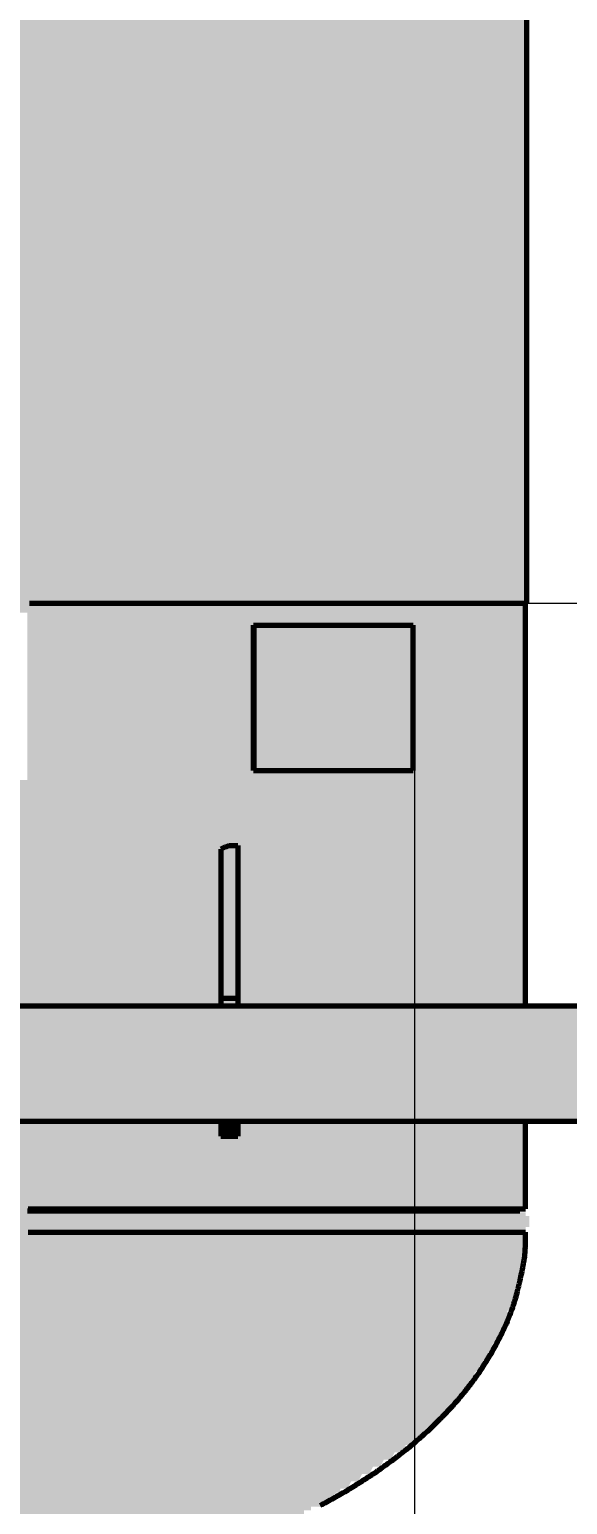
# Model space of a CAD drawing. Header units: millimetres. Extents: x 0 to 2382, y 0 to 420.
# Drawn here: x 2180.36 to 2195.15, y 234.36 to 274.95 of the extents above; entities that cross this region are included whole.
import ezdxf

# ---------------------------------------------------------------- set-up
doc = ezdxf.new("R2010")
doc.units = ezdxf.units.MM
for name, color, linetype, lineweight in [('01-VISIBLE', 7, 'CONTINUOUS', 70), ('04-COTA', 3, 'CONTINUOUS', 18), ('13-GRAFICA', 30, 'CONTINUOUS', 18)]:
    doc.layers.add(name, color=color, linetype=linetype, lineweight=lineweight)
doc.styles.add('ISO3098', font='isocpeur.ttf')
doc.dimstyles.new('FLAMA-IRAM', dxfattribs={"dimtxt": 3.5, "dimasz": 3.5, "dimexe": 2, "dimexo": 1.5, "dimgap": 1, "dimtad": 1, "dimdec": 1, "dimtxsty": 'ISO3098', "dimblk": 'IRAM_FLECHA', "dimblk1": 'IRAM_FLECHA', "dimblk2": 'IRAM_FLECHA', "dimcen": 2.5, "dimclrd": 256, "dimclre": 256, "dimclrt": 256, "dimazin": 3, "dimtfac": 1, "dimtmove": 0, "dimatfit": 3, "dimlwd": 18, "dimlwe": 18})

# ---------------------------------------------------------------- blocks, each defined once
blk = doc.blocks.new('IRAM_FLECHA')
blk.add_solid([(0, 0), (-1, 0.125), (-1, -0.125)])

msp = doc.modelspace()

# ---------------------------------------------------------------- hatches: boundary and pattern name
at = {"layer": '13-GRAFICA', "true_color": 0xb21820}
h = msp.add_hatch(color=7, dxfattribs=at)
h.dxf.hatch_style = 1
h.paths.add_polyline_path([(2194, 306.5), (2194, 248.1), (2190.9, 248.1), (2190.9, 254.6), (2190.9, 258.6), (2190.9, 259.2), (2193.9, 259.2), (2193.9, 279.8), (2190.9, 279.8), (2190.9, 306.5)])
at = {"layer": '13-GRAFICA', "true_color": 0xffffff}
h = msp.add_hatch(color=7, dxfattribs=at)
h.dxf.hatch_style = 1
h.paths.add_polyline_path([(2162.1, 259.2), (2162.1, 279.8), (2193.9, 279.8), (2193.9, 259.2)])
at = {"layer": '13-GRAFICA', "true_color": 0xebebeb}
h = msp.add_hatch(color=7, dxfattribs=at)
h.dxf.hatch_style = 1
h.paths.add_polyline_path([(2182.587, 268.577), (2182.229, 268.577), (2181.87, 268.577), (2181.508, 268.577), (2181.145, 268.577), (2180.78, 268.577), (2180.413, 268.577), (2180.413, 268.967), (2180.413, 269.357), (2180.413, 269.747), (2180.413, 270.137), (2180.413, 270.527), (2180.78, 270.527), (2181.145, 270.527), (2181.508, 270.527), (2181.87, 270.527), (2182.229, 270.527), (2182.587, 270.527), (2182.942, 270.527), (2182.942, 270.137), (2182.942, 269.747), (2182.942, 269.357), (2182.942, 268.967), (2182.942, 268.577)])
h = msp.add_hatch(color=7, dxfattribs=at)
h.dxf.hatch_style = 1
h.paths.add_polyline_path([(2188.992, 268.577), (2188.717, 268.577), (2188.437, 268.577), (2188.151, 268.577), (2187.86, 268.577), (2187.564, 268.577), (2187.262, 268.577), (2187.262, 268.967), (2187.262, 269.357), (2187.262, 269.747), (2187.262, 270.137), (2187.262, 270.527), (2187.564, 270.527), (2187.86, 270.527), (2188.151, 270.527), (2188.437, 270.527), (2188.717, 270.527), (2188.992, 270.527), (2189.26, 270.527), (2189.26, 270.137), (2189.26, 269.747), (2189.26, 269.357), (2189.26, 268.967), (2189.26, 268.577)])
at = {"layer": '13-GRAFICA', "true_color": 0x005eaa}
h = msp.add_hatch(color=7, dxfattribs=at)
h.dxf.hatch_style = 1
h.paths.add_polyline_path([(2186.207, 263.817), (2185.86, 263.817), (2185.508, 263.817), (2185.152, 263.817), (2184.791, 263.817), (2184.427, 263.817), (2184.058, 263.817), (2183.685, 263.817), (2183.309, 263.817), (2182.93, 263.817), (2182.93, 264.217), (2182.93, 264.617), (2182.93, 265.017), (2182.93, 265.417), (2182.93, 265.817), (2182.93, 266.217), (2182.93, 266.617), (2182.93, 267.017), (2182.93, 267.417), (2182.93, 267.817), (2183.309, 267.817), (2183.685, 267.817), (2184.058, 267.817), (2184.427, 267.817), (2184.791, 267.817), (2185.152, 267.817), (2185.508, 267.817), (2185.86, 267.817), (2186.207, 267.817), (2186.548, 267.817), (2186.548, 267.417), (2186.548, 267.017), (2186.548, 266.617), (2186.548, 266.217), (2186.548, 265.817), (2186.548, 265.417), (2186.548, 265.017), (2186.548, 264.617), (2186.548, 264.217), (2186.548, 263.817)])
h = msp.add_hatch(color=7, dxfattribs=at)
h.dxf.hatch_style = 1
h.paths.add_polyline_path([(2182.258, 265.768), (2182.256, 265.719), (2182.252, 265.67), (2182.247, 265.621), (2182.24, 265.573), (2182.231, 265.524), (2182.221, 265.476), (2182.21, 265.429), (2182.197, 265.382), (2182.182, 265.335), (2182.166, 265.289), (2182.149, 265.243), (2182.13, 265.198), (2182.11, 265.154), (2182.088, 265.11), (2182.065, 265.067), (2182.041, 265.025), (2182.015, 264.984), (2181.988, 264.943), (2181.959, 264.904), (2181.93, 264.865), (2181.899, 264.828), (2181.867, 264.792), (2181.834, 264.756), (2181.8, 264.722), (2181.764, 264.689), (2181.728, 264.657), (2181.691, 264.627), (2181.652, 264.598), (2181.613, 264.57), (2181.573, 264.543), (2181.532, 264.518), (2181.49, 264.494), (2181.447, 264.472), (2181.404, 264.451), (2181.36, 264.431), (2181.315, 264.413), (2181.27, 264.397), (2181.224, 264.382), (2181.178, 264.368), (2181.131, 264.356), (2181.084, 264.346), (2181.036, 264.337), (2180.989, 264.33), (2180.941, 264.324), (2180.893, 264.32), (2180.845, 264.318), (2180.796, 264.317), (2180.748, 264.318), (2180.7, 264.32), (2180.651, 264.324), (2180.603, 264.33), (2180.555, 264.337), (2180.508, 264.346), (2180.46, 264.356), (2180.413, 264.368), (2180.366, 264.382), (2180.32, 264.397), (2180.274, 264.413), (2180.229, 264.431), (2180.185, 264.451), (2180.141, 264.472), (2180.097, 264.494), (2180.055, 264.518), (2180.013, 264.543), (2179.972, 264.57), (2179.932, 264.598), (2179.893, 264.627), (2179.855, 264.657), (2179.818, 264.689), (2179.781, 264.722), (2179.746, 264.756), (2179.712, 264.792), (2179.68, 264.828), (2179.648, 264.865), (2179.618, 264.904), (2179.589, 264.943), (2179.561, 264.984), (2179.534, 265.025), (2179.509, 265.067), (2179.485, 265.11), (2179.463, 265.154), (2179.442, 265.198), (2179.423, 265.243), (2179.405, 265.289), (2179.388, 265.335), (2179.373, 265.382), (2179.36, 265.429), (2179.348, 265.476), (2179.338, 265.524), (2179.329, 265.573), (2179.322, 265.621), (2179.316, 265.67), (2179.312, 265.719), (2179.31, 265.768), (2179.309, 265.817), (2179.31, 265.866), (2179.312, 265.915), (2179.316, 265.964), (2179.322, 266.013), (2179.329, 266.061), (2179.338, 266.11), (2179.348, 266.158), (2179.36, 266.205), (2179.373, 266.252), (2179.388, 266.299), (2179.405, 266.345), (2179.423, 266.391), (2179.442, 266.436), (2179.463, 266.48), (2179.485, 266.524), (2179.509, 266.567), (2179.534, 266.609), (2179.561, 266.65), (2179.589, 266.691), (2179.618, 266.73), (2179.648, 266.769), (2179.68, 266.806), (2179.712, 266.842), (2179.746, 266.878), (2179.781, 266.912), (2179.818, 266.945), (2179.855, 266.976), (2179.893, 267.007), (2179.932, 267.036), (2179.972, 267.064), (2180.013, 267.091), (2180.055, 267.116), (2180.097, 267.14), (2180.141, 267.162), (2180.185, 267.183), (2180.229, 267.203), (2180.274, 267.221), (2180.32, 267.237), (2180.366, 267.252), (2180.413, 267.266), (2180.46, 267.278), (2180.508, 267.288), (2180.555, 267.297), (2180.603, 267.304), (2180.651, 267.31), (2180.7, 267.314), (2180.748, 267.316), (2180.796, 267.317), (2180.845, 267.316), (2180.893, 267.314), (2180.941, 267.31), (2180.989, 267.304), (2181.036, 267.297), (2181.084, 267.288), (2181.131, 267.278), (2181.178, 267.266), (2181.224, 267.252), (2181.27, 267.237), (2181.315, 267.221), (2181.36, 267.203), (2181.404, 267.183), (2181.447, 267.162), (2181.49, 267.14), (2181.532, 267.116), (2181.573, 267.091), (2181.613, 267.064), (2181.652, 267.036), (2181.691, 267.007), (2181.728, 266.976), (2181.764, 266.945), (2181.8, 266.912), (2181.834, 266.878), (2181.867, 266.842), (2181.899, 266.806), (2181.93, 266.769), (2181.959, 266.73), (2181.988, 266.691), (2182.015, 266.65), (2182.041, 266.609), (2182.065, 266.567), (2182.088, 266.524), (2182.11, 266.48), (2182.13, 266.436), (2182.149, 266.391), (2182.166, 266.345), (2182.182, 266.299), (2182.197, 266.252), (2182.21, 266.205), (2182.221, 266.158), (2182.231, 266.11), (2182.24, 266.061), (2182.247, 266.013), (2182.252, 265.964), (2182.256, 265.915), (2182.258, 265.866), (2182.259, 265.817)])
h = msp.add_hatch(color=7, dxfattribs=at)
h.dxf.hatch_style = 1
h.paths.add_polyline_path([(2190.8, 262.893), (2190.553, 262.893), (2190.298, 262.893), (2190.036, 262.893), (2189.767, 262.893), (2189.49, 262.893), (2189.206, 262.893), (2188.916, 262.893), (2188.618, 262.893), (2188.314, 262.893), (2188.004, 262.893), (2187.687, 262.893), (2187.365, 262.893), (2187.037, 262.893), (2186.703, 262.893), (2186.364, 262.893), (2186.02, 262.893), (2185.671, 262.893), (2185.317, 262.893), (2184.958, 262.893), (2184.596, 262.893), (2184.229, 262.893), (2183.859, 262.893), (2183.484, 262.893), (2183.107, 262.893), (2182.726, 262.893), (2182.343, 262.893), (2181.956, 262.893), (2181.568, 262.893), (2181.177, 262.893), (2180.784, 262.893), (2180.39, 262.893), (2179.994, 262.893), (2179.596, 262.893), (2179.198, 262.893), (2178.799, 262.893), (2178.4, 262.893), (2178, 262.893), (2177.6, 262.893), (2177.201, 262.893), (2176.802, 262.893), (2176.404, 262.893), (2176.006, 262.893), (2175.61, 262.893), (2175.216, 262.893), (2174.823, 262.893), (2174.432, 262.893), (2174.044, 262.893), (2173.657, 262.893), (2173.274, 262.893), (2172.893, 262.893), (2172.516, 262.893), (2172.141, 262.893), (2171.771, 262.893), (2171.404, 262.893), (2171.042, 262.893), (2170.683, 262.893), (2170.329, 262.893), (2169.98, 262.893), (2169.636, 262.893), (2169.297, 262.893), (2168.963, 262.893), (2168.635, 262.893), (2168.313, 262.893), (2167.996, 262.893), (2167.686, 262.893), (2167.382, 262.893), (2167.084, 262.893), (2166.794, 262.893), (2166.51, 262.893), (2166.233, 262.893), (2165.964, 262.893), (2165.702, 262.893), (2165.447, 262.893), (2165.2, 262.893), (2164.961, 262.893), (2164.961, 263.283), (2164.961, 263.673), (2165.2, 263.673), (2165.447, 263.673), (2165.702, 263.673), (2165.964, 263.673), (2166.233, 263.673), (2166.51, 263.673), (2166.794, 263.673), (2167.084, 263.673), (2167.382, 263.673), (2167.686, 263.673), (2167.996, 263.673), (2168.313, 263.673), (2168.635, 263.673), (2168.963, 263.673), (2169.297, 263.673), (2169.636, 263.673), (2169.98, 263.673), (2170.329, 263.673), (2170.683, 263.673), (2171.042, 263.673), (2171.404, 263.673), (2171.771, 263.673), (2172.141, 263.673), (2172.516, 263.673), (2172.893, 263.673), (2173.274, 263.673), (2173.657, 263.673), (2174.044, 263.673), (2174.432, 263.673), (2174.823, 263.673), (2175.216, 263.673), (2175.61, 263.673), (2176.006, 263.673), (2176.404, 263.673), (2176.802, 263.673), (2177.201, 263.673), (2177.6, 263.673), (2178, 263.673), (2178.4, 263.673), (2178.799, 263.673), (2179.198, 263.673), (2179.596, 263.673), (2179.994, 263.673), (2180.39, 263.673), (2180.784, 263.673), (2181.177, 263.673), (2181.568, 263.673), (2181.956, 263.673), (2182.343, 263.673), (2182.726, 263.673), (2183.107, 263.673), (2183.484, 263.673), (2183.859, 263.673), (2184.229, 263.673), (2184.596, 263.673), (2184.958, 263.673), (2185.317, 263.673), (2185.671, 263.673), (2186.02, 263.673), (2186.364, 263.673), (2186.703, 263.673), (2187.037, 263.673), (2187.365, 263.673), (2187.687, 263.673), (2188.004, 263.673), (2188.314, 263.673), (2188.618, 263.673), (2188.916, 263.673), (2189.206, 263.673), (2189.49, 263.673), (2189.767, 263.673), (2190.036, 263.673), (2190.298, 263.673), (2190.553, 263.673), (2190.8, 263.673), (2191.039, 263.673), (2191.039, 263.283), (2191.039, 262.893)])
at = {"layer": '13-GRAFICA', "true_color": 0x00468c}
h = msp.add_hatch(color=7, dxfattribs=at)
h.dxf.hatch_style = 1
h.paths.add_polyline_path([(2184.913, 261.12), (2184.906, 261.042), (2184.894, 260.965), (2184.878, 260.889), (2184.858, 260.815), (2184.833, 260.742), (2184.804, 260.671), (2184.771, 260.602), (2184.733, 260.536), (2184.692, 260.473), (2184.647, 260.412), (2184.598, 260.356), (2184.546, 260.302), (2184.491, 260.253), (2184.433, 260.207), (2184.372, 260.166), (2184.309, 260.129), (2184.244, 260.097), (2184.177, 260.07), (2184.108, 260.047), (2184.037, 260.03), (2183.966, 260.017), (2183.894, 260.009), (2183.821, 260.007), (2183.748, 260.009), (2183.676, 260.017), (2183.604, 260.03), (2183.533, 260.047), (2183.463, 260.07), (2183.394, 260.097), (2183.327, 260.129), (2183.262, 260.166), (2183.199, 260.207), (2183.139, 260.253), (2183.082, 260.302), (2183.028, 260.356), (2182.978, 260.412), (2182.93, 260.473), (2182.887, 260.536), (2182.848, 260.602), (2182.813, 260.671), (2182.782, 260.742), (2182.756, 260.815), (2182.734, 260.889), (2182.717, 260.965), (2182.705, 261.042), (2182.698, 261.12), (2182.696, 261.198), (2182.698, 261.276), (2182.705, 261.353), (2182.717, 261.43), (2182.734, 261.506), (2182.756, 261.581), (2182.782, 261.654), (2182.813, 261.725), (2182.848, 261.793), (2182.887, 261.86), (2182.93, 261.923), (2182.978, 261.983), (2183.028, 262.04), (2183.082, 262.093), (2183.139, 262.143), (2183.199, 262.188), (2183.262, 262.229), (2183.327, 262.266), (2183.394, 262.298), (2183.463, 262.326), (2183.533, 262.348), (2183.604, 262.366), (2183.676, 262.379), (2183.748, 262.386), (2183.821, 262.389), (2183.894, 262.386), (2183.966, 262.379), (2184.037, 262.366), (2184.108, 262.348), (2184.177, 262.326), (2184.244, 262.298), (2184.309, 262.266), (2184.372, 262.229), (2184.433, 262.188), (2184.491, 262.143), (2184.546, 262.093), (2184.598, 262.04), (2184.647, 261.983), (2184.692, 261.923), (2184.733, 261.86), (2184.771, 261.793), (2184.804, 261.725), (2184.833, 261.654), (2184.858, 261.581), (2184.878, 261.506), (2184.894, 261.43), (2184.906, 261.353), (2184.913, 261.276), (2184.915, 261.198)])
at = {"layer": '13-GRAFICA', "true_color": 0x191919}
h = msp.add_hatch(color=7, dxfattribs=at)
h.dxf.hatch_style = 1
h.paths.add_polyline_path([(2189.705, 261.12), (2189.699, 261.042), (2189.691, 260.965), (2189.678, 260.889), (2189.663, 260.815), (2189.644, 260.742), (2189.622, 260.671), (2189.596, 260.602), (2189.567, 260.536), (2189.536, 260.473), (2189.501, 260.412), (2189.464, 260.356), (2189.424, 260.302), (2189.381, 260.253), (2189.336, 260.207), (2189.289, 260.166), (2189.24, 260.129), (2189.189, 260.097), (2189.136, 260.07), (2189.082, 260.047), (2189.027, 260.03), (2188.971, 260.017), (2188.914, 260.009), (2188.856, 260.007), (2188.799, 260.009), (2188.741, 260.017), (2188.684, 260.03), (2188.627, 260.047), (2188.57, 260.07), (2188.515, 260.097), (2188.461, 260.129), (2188.409, 260.166), (2188.358, 260.207), (2188.31, 260.253), (2188.263, 260.302), (2188.219, 260.356), (2188.178, 260.412), (2188.14, 260.473), (2188.104, 260.536), (2188.072, 260.602), (2188.044, 260.671), (2188.018, 260.742), (2187.997, 260.815), (2187.979, 260.889), (2187.965, 260.965), (2187.955, 261.042), (2187.949, 261.12), (2187.947, 261.198), (2187.949, 261.276), (2187.955, 261.353), (2187.965, 261.43), (2187.979, 261.506), (2187.997, 261.581), (2188.018, 261.654), (2188.044, 261.725), (2188.072, 261.793), (2188.104, 261.86), (2188.14, 261.923), (2188.178, 261.983), (2188.219, 262.04), (2188.263, 262.093), (2188.31, 262.143), (2188.358, 262.188), (2188.409, 262.229), (2188.461, 262.266), (2188.515, 262.298), (2188.57, 262.326), (2188.627, 262.348), (2188.684, 262.366), (2188.741, 262.379), (2188.799, 262.386), (2188.856, 262.389), (2188.914, 262.386), (2188.971, 262.379), (2189.027, 262.366), (2189.082, 262.348), (2189.136, 262.326), (2189.189, 262.298), (2189.24, 262.266), (2189.289, 262.229), (2189.336, 262.188), (2189.381, 262.143), (2189.424, 262.093), (2189.464, 262.04), (2189.501, 261.983), (2189.536, 261.923), (2189.567, 261.86), (2189.596, 261.793), (2189.622, 261.725), (2189.644, 261.654), (2189.663, 261.581), (2189.678, 261.506), (2189.691, 261.43), (2189.699, 261.353), (2189.705, 261.276), (2189.706, 261.198)])
at = {"layer": '13-GRAFICA', "true_color": 0xc81e2d}
h = msp.add_hatch(color=7, dxfattribs=at)
h.dxf.hatch_style = 1
h.paths.add_polyline_path([(2162.149, 259.807), (2162.226, 259.807), (2162.313, 259.807), (2162.41, 259.807), (2162.516, 259.807), (2162.631, 259.807), (2162.757, 259.807), (2162.891, 259.807), (2163.035, 259.807), (2163.188, 259.807), (2163.35, 259.807), (2163.521, 259.807), (2163.701, 259.807), (2163.89, 259.807), (2164.087, 259.807), (2164.293, 259.807), (2164.508, 259.807), (2164.73, 259.807), (2164.961, 259.807), (2165.2, 259.807), (2165.447, 259.807), (2165.702, 259.807), (2165.964, 259.807), (2166.233, 259.807), (2166.51, 259.807), (2166.794, 259.807), (2167.084, 259.807), (2167.382, 259.807), (2167.686, 259.807), (2167.996, 259.807), (2168.313, 259.807), (2168.635, 259.807), (2168.963, 259.807), (2169.297, 259.807), (2169.636, 259.807), (2169.98, 259.807), (2170.329, 259.807), (2170.683, 259.807), (2171.042, 259.807), (2171.404, 259.807), (2171.771, 259.807), (2172.141, 259.807), (2172.516, 259.807), (2172.893, 259.807), (2173.274, 259.807), (2173.657, 259.807), (2174.044, 259.807), (2174.432, 259.807), (2174.823, 259.807), (2175.216, 259.807), (2175.61, 259.807), (2176.006, 259.807), (2176.404, 259.807), (2176.802, 259.807), (2177.201, 259.807), (2177.6, 259.807), (2178, 259.807), (2178.4, 259.807), (2178.799, 259.807), (2179.198, 259.807), (2179.596, 259.807), (2179.994, 259.807), (2180.39, 259.807), (2180.784, 259.807), (2181.177, 259.807), (2181.568, 259.807), (2181.956, 259.807), (2182.343, 259.807), (2182.726, 259.807), (2183.107, 259.807), (2183.484, 259.807), (2183.859, 259.807), (2184.229, 259.807), (2184.596, 259.807), (2184.958, 259.807), (2185.317, 259.807), (2185.671, 259.807), (2186.02, 259.807), (2186.364, 259.807), (2186.703, 259.807), (2187.037, 259.807), (2187.365, 259.807), (2187.687, 259.807), (2188.004, 259.807), (2188.314, 259.807), (2188.618, 259.807), (2188.916, 259.807), (2189.206, 259.807), (2189.49, 259.807), (2189.767, 259.807), (2190.036, 259.807), (2190.298, 259.807), (2190.553, 259.807), (2190.8, 259.807), (2191.039, 259.807), (2191.27, 259.807), (2191.492, 259.807), (2191.707, 259.807), (2191.913, 259.807), (2192.11, 259.807), (2192.299, 259.807), (2192.479, 259.807), (2192.65, 259.807), (2192.812, 259.807), (2192.965, 259.807), (2193.109, 259.807), (2193.243, 259.807), (2193.369, 259.807), (2193.484, 259.807), (2193.59, 259.807), (2193.687, 259.807), (2193.774, 259.807), (2193.851, 259.807), (2193.9, 259.807), (2193.9, 259.207), (2193.851, 259.207), (2193.774, 259.207), (2193.687, 259.207), (2193.59, 259.207), (2193.484, 259.207), (2193.369, 259.207), (2193.243, 259.207), (2193.109, 259.207), (2192.965, 259.207), (2192.812, 259.207), (2192.65, 259.207), (2192.479, 259.207), (2192.299, 259.207), (2192.11, 259.207), (2191.913, 259.207), (2191.707, 259.207), (2191.492, 259.207), (2191.27, 259.207), (2191.039, 259.207), (2190.8, 259.207), (2190.553, 259.207), (2190.298, 259.207), (2190.036, 259.207), (2189.767, 259.207), (2189.49, 259.207), (2189.206, 259.207), (2188.916, 259.207), (2188.618, 259.207), (2188.314, 259.207), (2188.004, 259.207), (2187.687, 259.207), (2187.365, 259.207), (2187.037, 259.207), (2186.703, 259.207), (2186.364, 259.207), (2186.02, 259.207), (2185.671, 259.207), (2185.317, 259.207), (2184.958, 259.207), (2184.596, 259.207), (2184.229, 259.207), (2183.859, 259.207), (2183.484, 259.207), (2183.107, 259.207), (2182.726, 259.207), (2182.343, 259.207), (2181.956, 259.207), (2181.568, 259.207), (2181.177, 259.207), (2180.784, 259.207), (2180.39, 259.207), (2179.994, 259.207), (2179.596, 259.207), (2179.198, 259.207), (2178.799, 259.207), (2178.4, 259.207), (2178, 259.207), (2177.6, 259.207), (2177.201, 259.207), (2176.802, 259.207), (2176.404, 259.207), (2176.006, 259.207), (2175.61, 259.207), (2175.216, 259.207), (2174.823, 259.207), (2174.432, 259.207), (2174.044, 259.207), (2173.657, 259.207), (2173.274, 259.207), (2172.893, 259.207), (2172.516, 259.207), (2172.141, 259.207), (2171.771, 259.207), (2171.404, 259.207), (2171.042, 259.207), (2170.683, 259.207), (2170.329, 259.207), (2169.98, 259.207), (2169.636, 259.207), (2169.297, 259.207), (2168.963, 259.207), (2168.635, 259.207), (2168.313, 259.207), (2167.996, 259.207), (2167.686, 259.207), (2167.382, 259.207), (2167.084, 259.207), (2166.794, 259.207), (2166.51, 259.207), (2166.233, 259.207), (2165.964, 259.207), (2165.702, 259.207), (2165.447, 259.207), (2165.2, 259.207), (2164.961, 259.207), (2164.73, 259.207), (2164.508, 259.207), (2164.293, 259.207), (2164.087, 259.207), (2163.89, 259.207), (2163.701, 259.207), (2163.521, 259.207), (2163.35, 259.207), (2163.188, 259.207), (2163.035, 259.207), (2162.891, 259.207), (2162.757, 259.207), (2162.631, 259.207), (2162.516, 259.207), (2162.41, 259.207), (2162.313, 259.207), (2162.226, 259.207), (2162.149, 259.207), (2162.1, 259.207), (2162.1, 259.807)])
at = {"layer": '13-GRAFICA', "true_color": 0xb21820}
h = msp.add_hatch(color=7, dxfattribs=at)
h.dxf.hatch_style = 1
h.paths.add_polyline_path([(2186.1, 248.1), (2186.1, 252.5), (2185.7, 252.5), (2185.7, 252.4), (2185.6, 252.4), (2185.6, 248.1), (2178.2, 248.1), (2178.2, 254.3), (2180.3, 254.3), (2180.3, 258.9), (2178.2, 258.9), (2178.2, 259.2), (2186.5, 259.2), (2186.5, 258.6), (2186.5, 254.6), (2186.5, 248.1)])
h = msp.add_hatch(color=7, dxfattribs=at)
h.dxf.hatch_style = 1
h.paths.add_polyline_path([(2190.9, 259.2), (2190.9, 258.6), (2186.5, 258.6), (2186.5, 259.2)])
at = {"layer": '13-GRAFICA', "true_color": 0xf7c8d7}
h = msp.add_hatch(color=7, dxfattribs=at)
h.dxf.hatch_style = 1
h.paths.add_polyline_path([(2186.5, 254.6), (2186.5, 258.6), (2190.9, 258.6), (2190.9, 254.6)])
at = {"layer": '13-GRAFICA', "true_color": 0x005eaa}
h = msp.add_hatch(color=7, dxfattribs=at)
h.dxf.hatch_style = 1
h.paths.add_polyline_path([(2190.634, 257.398), (2190.628, 257.341), (2190.619, 257.284), (2190.606, 257.228), (2190.589, 257.173), (2190.569, 257.119), (2190.545, 257.067), (2190.518, 257.016), (2190.488, 256.967), (2190.454, 256.92), (2190.418, 256.876), (2190.378, 256.834), (2190.336, 256.794), (2190.292, 256.758), (2190.245, 256.724), (2190.196, 256.694), (2190.145, 256.667), (2190.093, 256.643), (2190.039, 256.623), (2189.984, 256.606), (2189.928, 256.593), (2189.871, 256.584), (2189.814, 256.578), (2189.756, 256.576), (2189.698, 256.578), (2189.641, 256.584), (2189.584, 256.593), (2189.528, 256.606), (2189.473, 256.623), (2189.419, 256.643), (2189.367, 256.667), (2189.316, 256.694), (2189.267, 256.724), (2189.22, 256.758), (2189.176, 256.794), (2189.134, 256.834), (2189.094, 256.876), (2189.058, 256.92), (2189.024, 256.967), (2188.994, 257.016), (2188.967, 257.067), (2188.943, 257.119), (2188.923, 257.173), (2188.906, 257.228), (2188.893, 257.284), (2188.884, 257.341), (2188.878, 257.398), (2188.876, 257.456), (2188.878, 257.514), (2188.884, 257.571), (2188.893, 257.628), (2188.906, 257.684), (2188.923, 257.739), (2188.943, 257.793), (2188.967, 257.845), (2188.994, 257.896), (2189.024, 257.945), (2189.058, 257.992), (2189.094, 258.036), (2189.134, 258.078), (2189.176, 258.118), (2189.22, 258.154), (2189.267, 258.188), (2189.316, 258.218), (2189.367, 258.245), (2189.419, 258.269), (2189.473, 258.289), (2189.528, 258.306), (2189.584, 258.319), (2189.641, 258.328), (2189.698, 258.334), (2189.756, 258.336), (2189.814, 258.334), (2189.871, 258.328), (2189.928, 258.319), (2189.984, 258.306), (2190.039, 258.289), (2190.093, 258.269), (2190.145, 258.245), (2190.196, 258.218), (2190.245, 258.188), (2190.292, 258.154), (2190.336, 258.118), (2190.378, 258.078), (2190.418, 258.036), (2190.454, 257.992), (2190.488, 257.945), (2190.518, 257.896), (2190.545, 257.845), (2190.569, 257.793), (2190.589, 257.739), (2190.606, 257.684), (2190.619, 257.628), (2190.628, 257.571), (2190.634, 257.514), (2190.636, 257.456)])
at = {"layer": '13-GRAFICA', "true_color": 0xb21820}
h = msp.add_hatch(color=7, dxfattribs=at)
h.dxf.hatch_style = 1
h.paths.add_polyline_path([(2186.5, 248.1), (2186.5, 254.6), (2190.9, 254.6), (2190.9, 248.1)])
h = msp.add_hatch(color=7, dxfattribs=at)
h.dxf.hatch_style = 1
h.paths.add_polyline_path([(2185.7, 252.4), (2185.7, 252.5), (2186.1, 252.5), (2186.1, 248.1), (2185.6, 248.1), (2185.6, 252.4)])
h = msp.add_hatch(color=7, dxfattribs=at)
h.dxf.hatch_style = 1
h.paths.add_polyline_path([(2159.8, 244.9), (2159.8, 248.1), (2196.2, 248.1), (2196.2, 244.9)])
h = msp.add_hatch(color=7, dxfattribs=at)
h.dxf.hatch_style = 1
h.paths.add_polyline_path([(2169.9, 244.9), (2169.9, 244.5), (2170.4, 244.5), (2170.4, 244.9), (2177.8, 244.9), (2177.8, 242.6), (2178.2, 242.6), (2178.2, 244.9), (2185.6, 244.9), (2185.6, 244.5), (2186.1, 244.5), (2186.1, 244.9), (2194, 244.9), (2194, 242.5), (2162, 242.5), (2162, 244.9)])
h = msp.add_hatch(color=7, dxfattribs=at)
h.dxf.hatch_style = 1
h.paths.add_polyline_path([(2186.1, 244.5), (2185.6, 244.5), (2185.6, 244.9), (2186.1, 244.9)])
h = msp.add_hatch(color=7, dxfattribs=at)
h.dxf.hatch_style = 1
h.paths.add_polyline_path([(2162, 242.3), (2162, 242.4), (2194, 242.4), (2194, 242.3), (2194.1, 242.3), (2194.1, 242), (2161.9, 242), (2161.9, 242.3)])
h = msp.add_hatch(color=7, dxfattribs=at)
h.dxf.hatch_style = 1
h.paths.add_polyline_path([(2193.7, 242.5), (2193.7, 242.4), (2162.3, 242.4), (2162.3, 242.5)])
h = msp.add_hatch(color=7, dxfattribs=at)
h.dxf.hatch_style = 1
h.paths.add_polyline_path([(2176.9, 232.2), (2176.9, 232.3), (2176.5, 232.3), (2176.5, 232.4), (2176.1, 232.4), (2176.1, 232.5), (2175.6, 232.5), (2175.6, 232.6), (2173.1, 232.8), (2173.1, 232.9), (2172.2, 233.1), (2172.2, 233.2), (2172, 233.2), (2172, 233.3), (2171.1, 233.5), (2171.1, 233.6), (2170.9, 233.6), (2170.9, 233.7), (2170.5, 233.7), (2170.5, 233.8), (2170, 233.8), (2170, 233.9), (2169.6, 233.9), (2169.6, 234), (2169.2, 234), (2169.2, 234.1), (2168.7, 234.1), (2168.7, 234.2), (2167.9, 234.3), (2167.5, 234.8), (2167.3, 234.8), (2167, 235.2), (2166.8, 235.2), (2166.5, 235.6), (2166.3, 235.6), (2166, 236), (2165.8, 236), (2165.8, 236.1), (2165.7, 236.1), (2165.5, 236.4), (2165.3, 236.4), (2164.9, 236.9), (2164.7, 236.9), (2164.4, 237.3), (2164.1, 237.4), (2164.1, 237.6), (2164, 237.6), (2164, 237.8), (2163.9, 237.8), (2163.9, 238), (2163.8, 238), (2163.8, 238.2), (2163.7, 238.2), (2163.7, 238.4), (2163.6, 238.4), (2163.6, 238.6), (2163.5, 238.6), (2163.5, 238.8), (2163.4, 238.8), (2163.4, 239), (2163.3, 239), (2163.3, 239.2), (2163.2, 239.2), (2163.2, 239.4), (2163.1, 239.4), (2163.1, 239.6), (2163, 239.6), (2163, 239.8), (2162.9, 239.8), (2162.9, 240), (2162.8, 240), (2162.8, 240.2), (2162.7, 240.2), (2162.7, 240.4), (2162.6, 240.4), (2162.6, 240.6), (2162.5, 240.6), (2162.5, 240.9), (2162.4, 240.9), (2162.4, 241.1), (2162.3, 241.1), (2162.3, 241.3), (2162.2, 241.3), (2162.2, 241.5), (2162.1, 241.5), (2162.1, 241.7), (2162, 241.7), (2162, 242), (2194, 242), (2194, 241), (2193.9, 241), (2193.9, 240.6), (2193.8, 240.6), (2193.7, 239.9), (2193.6, 239.9), (2193.6, 239.7), (2193.5, 239.7), (2193.5, 239.4), (2193.4, 239.4), (2193.3, 238.9), (2193.1, 238.8), (2193, 238.4), (2192.8, 238.3), (2192.8, 238.1), (2192.6, 238), (2192.6, 237.8), (2192.4, 237.7), (2192.4, 237.5), (2191.2, 236.4), (2191.2, 236.2), (2191, 236.2), (2190.9, 236), (2190.7, 236), (2190.6, 235.8), (2190.4, 235.8), (2190.3, 235.6), (2190.1, 235.6), (2190, 235.4), (2189.8, 235.4), (2189.7, 235.2), (2189.5, 235.2), (2189.4, 235), (2189.2, 235), (2189.1, 234.8), (2188.9, 234.8), (2188.9, 234.7), (2188.8, 234.7), (2188.7, 234.5), (2188.5, 234.5), (2188.4, 234.3), (2188.1, 234.3), (2188.1, 234.2), (2187.9, 234.2), (2187.9, 234.1), (2187.3, 234), (2187.3, 233.9), (2187.1, 233.9), (2187.1, 233.8), (2186.5, 233.7), (2186.5, 233.6), (2186.3, 233.6), (2186.3, 233.5), (2185.7, 233.4), (2185.7, 233.3), (2185.5, 233.3), (2185.5, 233.2), (2184.9, 233.1), (2184.9, 233), (2184.4, 232.9), (2184.4, 232.8), (2184.1, 232.8), (2184.1, 232.7), (2183.3, 232.7), (2183.3, 232.6), (2182.5, 232.6), (2182.5, 232.5), (2181.7, 232.5), (2181.7, 232.4), (2180.9, 232.4), (2180.9, 232.3), (2180, 232.3), (2180, 232.2), (2179.2, 232.2), (2179.2, 232.1), (2178.4, 232.1), (2178.4, 232), (2177.8, 232), (2177.8, 232.1)])

# ---------------------------------------------------------------- linework, layer by layer
at = {"layer": '01-VISIBLE'}
for p, q in [((2194.03, 259.16), (2194.03, 279.84)), ((2194, 248.088), (2194, 259.16)), ((2186.515, 258.56), (2186.531, 258.56)), ((2186.515, 254.56), (2186.515, 258.56)), ((2186.531, 254.56), (2186.531, 258.56)), ((2190.909, 254.56), (2190.909, 258.56)), ((2186.515, 254.56), (2186.531, 254.56)), ((2185.85, 252.5), (2186.088, 252.5)), ((2186.088, 252.5), (2186.088, 248.294)), ((2185.613, 252.394), (2185.613, 248.294)), ((2159.8, 248.088), (2196.2, 248.088)), ((2185.613, 248.294), (2185.613, 248.088)), ((2185.613, 248.294), (2186.088, 248.294)), ((2186.088, 248.294), (2186.088, 248.088)), ((2159.8, 244.912), (2196.2, 244.912)), ((2185.613, 244.912), (2185.613, 244.5)), ((2186.088, 244.912), (2186.088, 244.5)), ((2194, 242.5), (2194, 244.912)), ((2185.613, 244.5), (2186.088, 244.5)), ((2193.712, 242.436), (2193.68, 242.5))]:
    msp.add_line(p, q, dxfattribs=at)
for points in [[(2180.354, 259.16), (2180.404, 259.16), (2180.454, 259.16), (2180.504, 259.16), (2180.555, 259.16), (2180.605, 259.16), (2180.655, 259.16), (2180.705, 259.16), (2180.755, 259.16), (2180.805, 259.16), (2180.855, 259.16), (2180.905, 259.16), (2180.955, 259.16), (2181.005, 259.16), (2181.055, 259.16), (2181.106, 259.16), (2181.156, 259.16), (2181.206, 259.16), (2181.256, 259.16), (2181.306, 259.16), (2181.356, 259.16), (2181.406, 259.16), (2181.456, 259.16), (2181.506, 259.16), (2181.556, 259.16), (2181.607, 259.16), (2181.657, 259.16), (2181.707, 259.16), (2181.757, 259.16), (2181.807, 259.16), (2181.857, 259.16), (2181.907, 259.16), (2181.957, 259.16), (2182.007, 259.16), (2182.057, 259.16), (2182.107, 259.16), (2182.158, 259.16), (2182.208, 259.16), (2182.258, 259.16), (2182.308, 259.16), (2182.358, 259.16), (2182.408, 259.16), (2182.458, 259.16), (2182.508, 259.16), (2182.558, 259.16), (2182.608, 259.16), (2182.659, 259.16), (2182.709, 259.16), (2182.759, 259.16), (2182.809, 259.16), (2182.859, 259.16), (2182.909, 259.16), (2182.959, 259.16), (2183.009, 259.16), (2183.059, 259.16), (2183.109, 259.16), (2183.159, 259.16), (2183.21, 259.16), (2183.26, 259.16), (2183.31, 259.16), (2183.36, 259.16), (2183.41, 259.16), (2183.46, 259.16), (2183.51, 259.16), (2183.56, 259.16), (2183.61, 259.16), (2183.66, 259.16), (2183.711, 259.16), (2183.761, 259.16), (2183.811, 259.16), (2183.861, 259.16), (2183.911, 259.16), (2183.961, 259.16), (2184.011, 259.16), (2184.061, 259.16), (2184.111, 259.16), (2184.161, 259.16), (2184.211, 259.16), (2184.262, 259.16), (2184.312, 259.16), (2184.362, 259.16), (2184.412, 259.16), (2184.462, 259.16), (2184.512, 259.16), (2184.562, 259.16), (2184.612, 259.16), (2184.662, 259.16), (2184.712, 259.16), (2184.762, 259.16), (2184.813, 259.16), (2184.863, 259.16), (2184.913, 259.16), (2184.963, 259.16), (2185.013, 259.16), (2185.063, 259.16), (2185.113, 259.16), (2185.163, 259.16), (2185.213, 259.16), (2185.263, 259.16), (2185.314, 259.16), (2185.364, 259.16), (2185.414, 259.16), (2185.464, 259.16), (2185.514, 259.16), (2185.564, 259.16), (2185.614, 259.16), (2185.664, 259.16), (2185.714, 259.16), (2185.764, 259.16), (2185.814, 259.16), (2185.865, 259.16), (2185.915, 259.16), (2185.965, 259.16), (2186.015, 259.16), (2186.065, 259.16), (2186.115, 259.16), (2186.165, 259.16), (2186.215, 259.16), (2186.265, 259.16), (2186.315, 259.16), (2186.366, 259.16), (2186.416, 259.16), (2186.466, 259.16), (2186.516, 259.16), (2186.566, 259.16), (2186.616, 259.16), (2186.666, 259.16), (2186.716, 259.16), (2186.766, 259.16), (2186.816, 259.16), (2186.866, 259.16), (2186.917, 259.16), (2186.967, 259.16), (2187.017, 259.16), (2187.067, 259.16), (2187.117, 259.16), (2187.167, 259.16), (2187.217, 259.16), (2187.267, 259.16), (2187.317, 259.16), (2187.367, 259.16), (2187.418, 259.16), (2187.468, 259.16), (2187.518, 259.16), (2187.568, 259.16), (2187.618, 259.16), (2187.668, 259.16), (2187.718, 259.16), (2187.768, 259.16), (2187.818, 259.16), (2187.868, 259.16), (2187.918, 259.16), (2187.969, 259.16), (2188.019, 259.16), (2188.069, 259.16), (2188.119, 259.16), (2188.169, 259.16), (2188.219, 259.16), (2188.269, 259.16), (2188.319, 259.16), (2188.369, 259.16), (2188.419, 259.16), (2188.469, 259.16), (2188.52, 259.16), (2188.57, 259.16), (2188.62, 259.16), (2188.67, 259.16), (2188.72, 259.16), (2188.77, 259.16), (2188.82, 259.16), (2188.87, 259.16), (2188.92, 259.16), (2188.97, 259.16), (2189.021, 259.16), (2189.071, 259.16), (2189.121, 259.16), (2189.171, 259.16), (2189.221, 259.16), (2189.271, 259.16), (2189.321, 259.16), (2189.371, 259.16), (2189.421, 259.16), (2189.471, 259.16), (2189.521, 259.16), (2189.572, 259.16), (2189.622, 259.16), (2189.672, 259.16), (2189.722, 259.16), (2189.772, 259.16), (2189.822, 259.16), (2189.872, 259.16), (2189.922, 259.16), (2189.972, 259.16), (2190.022, 259.16), (2190.073, 259.16), (2190.123, 259.16), (2190.173, 259.16), (2190.223, 259.16), (2190.273, 259.16), (2190.323, 259.16), (2190.373, 259.16), (2190.423, 259.16), (2190.473, 259.16), (2190.523, 259.16), (2190.573, 259.16), (2190.624, 259.16), (2190.674, 259.16), (2190.724, 259.16), (2190.774, 259.16), (2190.824, 259.16), (2190.874, 259.16), (2190.924, 259.16), (2190.974, 259.16), (2191.024, 259.16), (2191.074, 259.16), (2191.125, 259.16), (2191.175, 259.16), (2191.225, 259.16), (2191.275, 259.16), (2191.325, 259.16), (2191.375, 259.16), (2191.425, 259.16), (2191.475, 259.16), (2191.525, 259.16), (2191.575, 259.16), (2191.625, 259.16), (2191.676, 259.16), (2191.726, 259.16), (2191.776, 259.16), (2191.826, 259.16), (2191.876, 259.16), (2191.926, 259.16), (2191.976, 259.16), (2192.026, 259.16), (2192.076, 259.16), (2192.126, 259.16), (2192.176, 259.16), (2192.227, 259.16), (2192.277, 259.16), (2192.327, 259.16), (2192.377, 259.16), (2192.427, 259.16), (2192.477, 259.16), (2192.527, 259.16), (2192.577, 259.16), (2192.627, 259.16), (2192.677, 259.16), (2192.728, 259.16), (2192.778, 259.16), (2192.828, 259.16), (2192.878, 259.16), (2192.928, 259.16), (2192.978, 259.16), (2193.028, 259.16), (2193.078, 259.16), (2193.128, 259.16), (2193.178, 259.16), (2193.228, 259.16), (2193.279, 259.16), (2193.329, 259.16), (2193.379, 259.16), (2193.429, 259.16), (2193.479, 259.16), (2193.529, 259.16), (2193.579, 259.16), (2193.629, 259.16), (2193.679, 259.16), (2193.729, 259.16), (2193.78, 259.16), (2193.83, 259.16), (2193.88, 259.16), (2193.93, 259.16), (2193.98, 259.16), (2194.03, 259.16)], [(2186.531, 258.56), (2186.581, 258.56), (2186.632, 258.56), (2186.682, 258.56), (2186.732, 258.56), (2186.782, 258.56), (2186.833, 258.56), (2186.883, 258.56), (2186.933, 258.56), (2186.984, 258.56), (2187.034, 258.56), (2187.084, 258.56), (2187.135, 258.56), (2187.185, 258.56), (2187.235, 258.56), (2187.286, 258.56), (2187.336, 258.56), (2187.386, 258.56), (2187.437, 258.56), (2187.487, 258.56), (2187.537, 258.56), (2187.588, 258.56), (2187.638, 258.56), (2187.688, 258.56), (2187.739, 258.56), (2187.789, 258.56), (2187.839, 258.56), (2187.89, 258.56), (2187.94, 258.56), (2187.99, 258.56), (2188.041, 258.56), (2188.091, 258.56), (2188.141, 258.56), (2188.192, 258.56), (2188.242, 258.56), (2188.292, 258.56), (2188.342, 258.56), (2188.393, 258.56), (2188.443, 258.56), (2188.493, 258.56), (2188.544, 258.56), (2188.594, 258.56), (2188.644, 258.56), (2188.695, 258.56), (2188.745, 258.56), (2188.795, 258.56), (2188.846, 258.56), (2188.896, 258.56), (2188.946, 258.56), (2188.997, 258.56), (2189.047, 258.56), (2189.097, 258.56), (2189.148, 258.56), (2189.198, 258.56), (2189.248, 258.56), (2189.299, 258.56), (2189.349, 258.56), (2189.399, 258.56), (2189.45, 258.56), (2189.5, 258.56), (2189.55, 258.56), (2189.601, 258.56), (2189.651, 258.56), (2189.701, 258.56), (2189.751, 258.56), (2189.802, 258.56), (2189.852, 258.56), (2189.902, 258.56), (2189.953, 258.56), (2190.003, 258.56), (2190.053, 258.56), (2190.104, 258.56), (2190.154, 258.56), (2190.204, 258.56), (2190.255, 258.56), (2190.305, 258.56), (2190.355, 258.56), (2190.406, 258.56), (2190.456, 258.56), (2190.506, 258.56), (2190.557, 258.56), (2190.607, 258.56), (2190.657, 258.56), (2190.708, 258.56), (2190.758, 258.56), (2190.808, 258.56), (2190.859, 258.56), (2190.909, 258.56)], [(2186.531, 254.56), (2186.581, 254.56), (2186.632, 254.56), (2186.682, 254.56), (2186.732, 254.56), (2186.782, 254.56), (2186.833, 254.56), (2186.883, 254.56), (2186.933, 254.56), (2186.984, 254.56), (2187.034, 254.56), (2187.084, 254.56), (2187.135, 254.56), (2187.185, 254.56), (2187.235, 254.56), (2187.286, 254.56), (2187.336, 254.56), (2187.386, 254.56), (2187.437, 254.56), (2187.487, 254.56), (2187.537, 254.56), (2187.588, 254.56), (2187.638, 254.56), (2187.688, 254.56), (2187.739, 254.56), (2187.789, 254.56), (2187.839, 254.56), (2187.89, 254.56), (2187.94, 254.56), (2187.99, 254.56), (2188.041, 254.56), (2188.091, 254.56), (2188.141, 254.56), (2188.192, 254.56), (2188.242, 254.56), (2188.292, 254.56), (2188.342, 254.56), (2188.393, 254.56), (2188.443, 254.56), (2188.493, 254.56), (2188.544, 254.56), (2188.594, 254.56), (2188.644, 254.56), (2188.695, 254.56), (2188.745, 254.56), (2188.795, 254.56), (2188.846, 254.56), (2188.896, 254.56), (2188.946, 254.56), (2188.997, 254.56), (2189.047, 254.56), (2189.097, 254.56), (2189.148, 254.56), (2189.198, 254.56), (2189.248, 254.56), (2189.299, 254.56), (2189.349, 254.56), (2189.399, 254.56), (2189.45, 254.56), (2189.5, 254.56), (2189.55, 254.56), (2189.601, 254.56), (2189.651, 254.56), (2189.701, 254.56), (2189.751, 254.56), (2189.802, 254.56), (2189.852, 254.56), (2189.902, 254.56), (2189.953, 254.56), (2190.003, 254.56), (2190.053, 254.56), (2190.104, 254.56), (2190.154, 254.56), (2190.204, 254.56), (2190.255, 254.56), (2190.305, 254.56), (2190.355, 254.56), (2190.406, 254.56), (2190.456, 254.56), (2190.506, 254.56), (2190.557, 254.56), (2190.607, 254.56), (2190.657, 254.56), (2190.708, 254.56), (2190.758, 254.56), (2190.808, 254.56), (2190.859, 254.56), (2190.909, 254.56)], [(2185.85, 252.5), (2185.811, 252.482), (2185.771, 252.464), (2185.731, 252.446), (2185.692, 252.429), (2185.652, 252.411), (2185.613, 252.394)], [(2193.84, 242.436), (2193.761, 242.436), (2193.682, 242.436), (2193.602, 242.436), (2193.523, 242.436), (2193.444, 242.436), (2193.365, 242.436), (2193.286, 242.436), (2193.206, 242.436), (2193.127, 242.436), (2193.048, 242.436), (2192.969, 242.436), (2192.89, 242.436), (2192.81, 242.436), (2192.731, 242.436), (2192.652, 242.436), (2192.573, 242.436), (2192.494, 242.436), (2192.414, 242.436), (2192.335, 242.436), (2192.256, 242.436), (2192.177, 242.436), (2192.098, 242.436), (2192.018, 242.436), (2191.939, 242.436), (2191.86, 242.436), (2191.781, 242.436), (2191.702, 242.436), (2191.622, 242.436), (2191.543, 242.436), (2191.464, 242.436), (2191.385, 242.436), (2191.306, 242.436), (2191.226, 242.436), (2191.147, 242.436), (2191.068, 242.436), (2190.989, 242.436), (2190.91, 242.436), (2190.83, 242.436), (2190.751, 242.436), (2190.672, 242.436), (2190.593, 242.436), (2190.514, 242.436), (2190.434, 242.436), (2190.355, 242.436), (2190.276, 242.436), (2190.197, 242.436), (2190.118, 242.436), (2190.038, 242.436), (2189.959, 242.436), (2189.88, 242.436), (2189.801, 242.436), (2189.722, 242.436), (2189.642, 242.436), (2189.563, 242.436), (2189.484, 242.436), (2189.405, 242.436), (2189.326, 242.436), (2189.246, 242.436), (2189.167, 242.436), (2189.088, 242.436), (2189.009, 242.436), (2188.93, 242.436), (2188.85, 242.436), (2188.771, 242.436), (2188.692, 242.436), (2188.613, 242.436), (2188.534, 242.436), (2188.454, 242.436), (2188.375, 242.436), (2188.296, 242.436), (2188.217, 242.436), (2188.138, 242.436), (2188.058, 242.436), (2187.979, 242.436), (2187.9, 242.436), (2187.821, 242.436), (2187.742, 242.436), (2187.662, 242.436), (2187.583, 242.436), (2187.504, 242.436), (2187.425, 242.436), (2187.346, 242.436), (2187.266, 242.436), (2187.187, 242.436), (2187.108, 242.436), (2187.029, 242.436), (2186.95, 242.436), (2186.87, 242.436), (2186.791, 242.436), (2186.712, 242.436), (2186.633, 242.436), (2186.554, 242.436), (2186.474, 242.436), (2186.395, 242.436), (2186.316, 242.436), (2186.237, 242.436), (2186.158, 242.436), (2186.078, 242.436), (2185.999, 242.436), (2185.92, 242.436), (2185.841, 242.436), (2185.762, 242.436), (2185.682, 242.436), (2185.603, 242.436), (2185.524, 242.436), (2185.445, 242.436), (2185.366, 242.436), (2185.286, 242.436), (2185.207, 242.436), (2185.128, 242.436), (2185.049, 242.436), (2184.97, 242.436), (2184.89, 242.436), (2184.811, 242.436), (2184.732, 242.436), (2184.653, 242.436), (2184.574, 242.436), (2184.494, 242.436), (2184.415, 242.436), (2184.336, 242.436), (2184.257, 242.436), (2184.178, 242.436), (2184.098, 242.436), (2184.019, 242.436), (2183.94, 242.436), (2183.861, 242.436), (2183.782, 242.436), (2183.702, 242.436), (2183.623, 242.436), (2183.544, 242.436), (2183.465, 242.436), (2183.386, 242.436), (2183.306, 242.436), (2183.227, 242.436), (2183.148, 242.436), (2183.069, 242.436), (2182.99, 242.436), (2182.91, 242.436), (2182.831, 242.436), (2182.752, 242.436), (2182.673, 242.436), (2182.594, 242.436), (2182.514, 242.436), (2182.435, 242.436), (2182.356, 242.436), (2182.277, 242.436), (2182.198, 242.436), (2182.118, 242.436), (2182.039, 242.436), (2181.96, 242.436), (2181.881, 242.436), (2181.802, 242.436), (2181.722, 242.436), (2181.643, 242.436), (2181.564, 242.436), (2181.485, 242.436), (2181.406, 242.436), (2181.326, 242.436), (2181.247, 242.436), (2181.168, 242.436), (2181.089, 242.436), (2181.01, 242.436), (2180.93, 242.436), (2180.851, 242.436), (2180.772, 242.436), (2180.693, 242.436), (2180.614, 242.436), (2180.534, 242.436), (2180.455, 242.436), (2180.376, 242.436), (2180.297, 242.436)], [(2180.32, 242.5), (2180.4, 242.5), (2180.48, 242.5), (2180.56, 242.5), (2180.64, 242.5), (2180.72, 242.5), (2180.8, 242.5), (2180.88, 242.5), (2180.96, 242.5), (2181.04, 242.5), (2181.12, 242.5), (2181.2, 242.5), (2181.28, 242.5), (2181.36, 242.5), (2181.44, 242.5), (2181.52, 242.5), (2181.6, 242.5), (2181.68, 242.5), (2181.76, 242.5), (2181.84, 242.5), (2181.92, 242.5), (2182, 242.5), (2182.08, 242.5), (2182.16, 242.5), (2182.24, 242.5), (2182.32, 242.5), (2182.4, 242.5), (2182.48, 242.5), (2182.56, 242.5), (2182.64, 242.5), (2182.72, 242.5), (2182.8, 242.5), (2182.88, 242.5), (2182.96, 242.5), (2183.04, 242.5), (2183.12, 242.5), (2183.2, 242.5), (2183.28, 242.5), (2183.36, 242.5), (2183.44, 242.5), (2183.52, 242.5), (2183.6, 242.5), (2183.68, 242.5), (2183.76, 242.5), (2183.84, 242.5), (2183.92, 242.5), (2184, 242.5), (2184.08, 242.5), (2184.16, 242.5), (2184.24, 242.5), (2184.32, 242.5), (2184.4, 242.5), (2184.48, 242.5), (2184.56, 242.5), (2184.64, 242.5), (2184.72, 242.5), (2184.8, 242.5), (2184.88, 242.5), (2184.96, 242.5), (2185.04, 242.5), (2185.12, 242.5), (2185.2, 242.5), (2185.28, 242.5), (2185.36, 242.5), (2185.44, 242.5), (2185.52, 242.5), (2185.6, 242.5), (2185.68, 242.5), (2185.76, 242.5), (2185.84, 242.5), (2185.92, 242.5), (2186, 242.5), (2186.08, 242.5), (2186.16, 242.5), (2186.24, 242.5), (2186.32, 242.5), (2186.4, 242.5), (2186.48, 242.5), (2186.56, 242.5), (2186.64, 242.5), (2186.72, 242.5), (2186.8, 242.5), (2186.88, 242.5), (2186.96, 242.5), (2187.04, 242.5), (2187.12, 242.5), (2187.2, 242.5), (2187.28, 242.5), (2187.36, 242.5), (2187.44, 242.5), (2187.52, 242.5), (2187.6, 242.5), (2187.68, 242.5), (2187.76, 242.5), (2187.84, 242.5), (2187.92, 242.5), (2188, 242.5), (2188.08, 242.5), (2188.16, 242.5), (2188.24, 242.5), (2188.32, 242.5), (2188.4, 242.5), (2188.48, 242.5), (2188.56, 242.5), (2188.64, 242.5), (2188.72, 242.5), (2188.8, 242.5), (2188.88, 242.5), (2188.96, 242.5), (2189.04, 242.5), (2189.12, 242.5), (2189.2, 242.5), (2189.28, 242.5), (2189.36, 242.5), (2189.44, 242.5), (2189.52, 242.5), (2189.6, 242.5), (2189.68, 242.5), (2189.76, 242.5), (2189.84, 242.5), (2189.92, 242.5), (2190, 242.5), (2190.08, 242.5), (2190.16, 242.5), (2190.24, 242.5), (2190.32, 242.5), (2190.4, 242.5), (2190.48, 242.5), (2190.56, 242.5), (2190.64, 242.5), (2190.72, 242.5), (2190.8, 242.5), (2190.88, 242.5), (2190.96, 242.5), (2191.04, 242.5), (2191.12, 242.5), (2191.2, 242.5), (2191.28, 242.5), (2191.36, 242.5), (2191.44, 242.5), (2191.52, 242.5), (2191.6, 242.5), (2191.68, 242.5), (2191.76, 242.5), (2191.84, 242.5), (2191.92, 242.5), (2192, 242.5), (2192.08, 242.5), (2192.16, 242.5), (2192.24, 242.5), (2192.32, 242.5), (2192.4, 242.5), (2192.48, 242.5), (2192.56, 242.5), (2192.64, 242.5), (2192.72, 242.5), (2192.8, 242.5), (2192.88, 242.5), (2192.96, 242.5), (2193.04, 242.5), (2193.12, 242.5), (2193.2, 242.5), (2193.28, 242.5), (2193.36, 242.5), (2193.44, 242.5), (2193.52, 242.5), (2193.6, 242.5), (2193.68, 242.5), (2193.76, 242.5), (2193.84, 242.5), (2193.92, 242.5), (2194, 242.5)], [(2193.84, 242.436), (2193.819, 242.436), (2193.797, 242.436), (2193.776, 242.436), (2193.755, 242.436), (2193.733, 242.436), (2193.712, 242.436)], [(2180.32, 241.86), (2180.4, 241.86), (2180.48, 241.86), (2180.56, 241.86), (2180.64, 241.86), (2180.72, 241.86), (2180.8, 241.86), (2180.88, 241.86), (2180.96, 241.86), (2181.04, 241.86), (2181.12, 241.86), (2181.2, 241.86), (2181.28, 241.86), (2181.36, 241.86), (2181.44, 241.86), (2181.52, 241.86), (2181.6, 241.86), (2181.68, 241.86), (2181.76, 241.86), (2181.84, 241.86), (2181.92, 241.86), (2182, 241.86), (2182.08, 241.86), (2182.16, 241.86), (2182.24, 241.86), (2182.32, 241.86), (2182.4, 241.86), (2182.48, 241.86), (2182.56, 241.86), (2182.64, 241.86), (2182.72, 241.86), (2182.8, 241.86), (2182.88, 241.86), (2182.96, 241.86), (2183.04, 241.86), (2183.12, 241.86), (2183.2, 241.86), (2183.28, 241.86), (2183.36, 241.86), (2183.44, 241.86), (2183.52, 241.86), (2183.6, 241.86), (2183.68, 241.86), (2183.76, 241.86), (2183.84, 241.86), (2183.92, 241.86), (2184, 241.86), (2184.08, 241.86), (2184.16, 241.86), (2184.24, 241.86), (2184.32, 241.86), (2184.4, 241.86), (2184.48, 241.86), (2184.56, 241.86), (2184.64, 241.86), (2184.72, 241.86), (2184.8, 241.86), (2184.88, 241.86), (2184.96, 241.86), (2185.04, 241.86), (2185.12, 241.86), (2185.2, 241.86), (2185.28, 241.86), (2185.36, 241.86), (2185.44, 241.86), (2185.52, 241.86), (2185.6, 241.86), (2185.68, 241.86), (2185.76, 241.86), (2185.84, 241.86), (2185.92, 241.86), (2186, 241.86), (2186.08, 241.86), (2186.16, 241.86), (2186.24, 241.86), (2186.32, 241.86), (2186.4, 241.86), (2186.48, 241.86), (2186.56, 241.86), (2186.64, 241.86), (2186.72, 241.86), (2186.8, 241.86), (2186.88, 241.86), (2186.96, 241.86), (2187.04, 241.86), (2187.12, 241.86), (2187.2, 241.86), (2187.28, 241.86), (2187.36, 241.86), (2187.44, 241.86), (2187.52, 241.86), (2187.6, 241.86), (2187.68, 241.86), (2187.76, 241.86), (2187.84, 241.86), (2187.92, 241.86), (2188, 241.86), (2188.08, 241.86), (2188.16, 241.86), (2188.24, 241.86), (2188.32, 241.86), (2188.4, 241.86), (2188.48, 241.86), (2188.56, 241.86), (2188.64, 241.86), (2188.72, 241.86), (2188.8, 241.86), (2188.88, 241.86), (2188.96, 241.86), (2189.04, 241.86), (2189.12, 241.86), (2189.2, 241.86), (2189.28, 241.86), (2189.36, 241.86), (2189.44, 241.86), (2189.52, 241.86), (2189.6, 241.86), (2189.68, 241.86), (2189.76, 241.86), (2189.84, 241.86), (2189.92, 241.86), (2190, 241.86), (2190.08, 241.86), (2190.16, 241.86), (2190.24, 241.86), (2190.32, 241.86), (2190.4, 241.86), (2190.48, 241.86), (2190.56, 241.86), (2190.64, 241.86), (2190.72, 241.86), (2190.8, 241.86), (2190.88, 241.86), (2190.96, 241.86), (2191.04, 241.86), (2191.12, 241.86), (2191.2, 241.86), (2191.28, 241.86), (2191.36, 241.86), (2191.44, 241.86), (2191.52, 241.86), (2191.6, 241.86), (2191.68, 241.86), (2191.76, 241.86), (2191.84, 241.86), (2191.92, 241.86), (2192, 241.86), (2192.08, 241.86), (2192.16, 241.86), (2192.24, 241.86), (2192.32, 241.86), (2192.4, 241.86), (2192.48, 241.86), (2192.56, 241.86), (2192.64, 241.86), (2192.72, 241.86), (2192.8, 241.86), (2192.88, 241.86), (2192.96, 241.86), (2193.04, 241.86), (2193.12, 241.86), (2193.2, 241.86), (2193.28, 241.86), (2193.36, 241.86), (2193.44, 241.86), (2193.52, 241.86), (2193.6, 241.86), (2193.68, 241.86), (2193.76, 241.86), (2193.84, 241.86), (2193.92, 241.86), (2194, 241.86)], [(2188.35, 234.341), (2188.396, 234.365), (2188.441, 234.389), (2188.487, 234.413), (2188.532, 234.437), (2188.577, 234.462), (2188.623, 234.487), (2188.668, 234.511), (2188.713, 234.536), (2188.758, 234.561), (2188.803, 234.587), (2188.848, 234.612), (2188.892, 234.638), (2188.937, 234.663), (2188.981, 234.689), (2189.026, 234.715), (2189.07, 234.741), (2189.115, 234.767), (2189.159, 234.794), (2189.203, 234.82), (2189.247, 234.847), (2189.291, 234.874), (2189.335, 234.901), (2189.378, 234.928), (2189.422, 234.955), (2189.466, 234.983), (2189.509, 235.01), (2189.552, 235.038), (2189.596, 235.066), (2189.639, 235.094), (2189.682, 235.123), (2189.725, 235.151), (2189.768, 235.179), (2189.811, 235.208), (2189.853, 235.237), (2189.896, 235.266), (2189.938, 235.295), (2189.98, 235.325), (2190.023, 235.354), (2190.065, 235.384), (2190.107, 235.414), (2190.149, 235.444), (2190.19, 235.474), (2190.232, 235.504), (2190.274, 235.534), (2190.315, 235.565), (2190.356, 235.596), (2190.397, 235.627), (2190.438, 235.658), (2190.479, 235.689), (2190.52, 235.721), (2190.561, 235.752), (2190.601, 235.784), (2190.642, 235.816), (2190.682, 235.848), (2190.722, 235.88), (2190.762, 235.913), (2190.802, 235.945), (2190.842, 235.978), (2190.881, 236.011), (2190.921, 236.044), (2190.96, 236.078), (2190.999, 236.111), (2191.038, 236.145), (2191.077, 236.179), (2191.116, 236.213), (2191.154, 236.247), (2191.192, 236.281), (2191.231, 236.315), (2191.269, 236.35), (2191.307, 236.385), (2191.344, 236.42), (2191.382, 236.455), (2191.419, 236.491), (2191.457, 236.526), (2191.494, 236.562), (2191.531, 236.598), (2191.567, 236.634), (2191.604, 236.67), (2191.64, 236.707), (2191.677, 236.743), (2191.713, 236.78), (2191.749, 236.817), (2191.784, 236.854), (2191.82, 236.891), (2191.855, 236.929), (2191.89, 236.966), (2191.925, 237.004), (2191.96, 237.042), (2191.994, 237.08), (2192.029, 237.119), (2192.063, 237.157), (2192.097, 237.196), (2192.131, 237.235), (2192.164, 237.274), (2192.198, 237.313), (2192.231, 237.353), (2192.264, 237.392), (2192.296, 237.432), (2192.329, 237.472), (2192.361, 237.512), (2192.393, 237.553), (2192.425, 237.593), (2192.456, 237.634), (2192.488, 237.675), (2192.519, 237.716), (2192.55, 237.757), (2192.58, 237.798), (2192.61, 237.84), (2192.64, 237.882), (2192.67, 237.924), (2192.7, 237.966), (2192.729, 238.008), (2192.758, 238.051), (2192.787, 238.094), (2192.815, 238.137), (2192.843, 238.18), (2192.871, 238.223), (2192.899, 238.267), (2192.926, 238.31), (2192.953, 238.354), (2192.98, 238.398), (2193.007, 238.442), (2193.033, 238.486), (2193.059, 238.531), (2193.085, 238.575), (2193.11, 238.62), (2193.135, 238.665), (2193.16, 238.71), (2193.185, 238.755), (2193.209, 238.801), (2193.233, 238.846), (2193.257, 238.892), (2193.281, 238.938), (2193.304, 238.984), (2193.327, 239.03), (2193.35, 239.076), (2193.372, 239.122), (2193.394, 239.169), (2193.416, 239.216), (2193.437, 239.262), (2193.458, 239.309), (2193.479, 239.357), (2193.499, 239.404), (2193.519, 239.451), (2193.538, 239.499), (2193.557, 239.547), (2193.576, 239.595), (2193.594, 239.643), (2193.611, 239.692), (2193.629, 239.74), (2193.645, 239.789), (2193.661, 239.838), (2193.677, 239.887), (2193.692, 239.936), (2193.707, 239.985), (2193.722, 240.035), (2193.736, 240.084), (2193.749, 240.134), (2193.762, 240.184), (2193.775, 240.234), (2193.788, 240.284), (2193.8, 240.334), (2193.812, 240.384), (2193.824, 240.434), (2193.836, 240.484), (2193.847, 240.534), (2193.858, 240.585), (2193.869, 240.635), (2193.88, 240.685), (2193.891, 240.736), (2193.901, 240.786), (2193.911, 240.836), (2193.922, 240.887), (2193.932, 240.937), (2193.942, 240.988), (2193.951, 241.039), (2193.959, 241.089), (2193.967, 241.14), (2193.973, 241.191), (2193.979, 241.243), (2193.984, 241.294), (2193.987, 241.345), (2193.99, 241.397), (2193.993, 241.448), (2193.995, 241.5), (2193.996, 241.551), (2193.998, 241.603), (2193.999, 241.654), (2193.999, 241.706), (2194, 241.757), (2194, 241.809), (2194, 241.86)]]:
    msp.add_lwpolyline(points, dxfattribs=at)

# ---------------------------------------------------------------- dimensions: what is measured, and where the dimension line sits
at = {"layer": '04-COTA'}
for base, p1, p2 in [((2212, 259.16), (2190.944, 259.16), (2190.944, 279.84)), ((2212, 229), (2190.944, 229), (2190.944, 259.16))]:
    msp.add_linear_dim(base=base, p1=p1, p2=p2, angle=90, dimstyle='FLAMA-IRAM', override={"dimlfac": 10}, dxfattribs=at).render()
msp.add_linear_dim(base=(2165.056, 221), p1=(2165.056, 259.16), p2=(2190.944, 259.16), dimstyle='FLAMA-IRAM', override={"dimlfac": 10}, dxfattribs=at).render()

doc.saveas('drawing.dxf')
